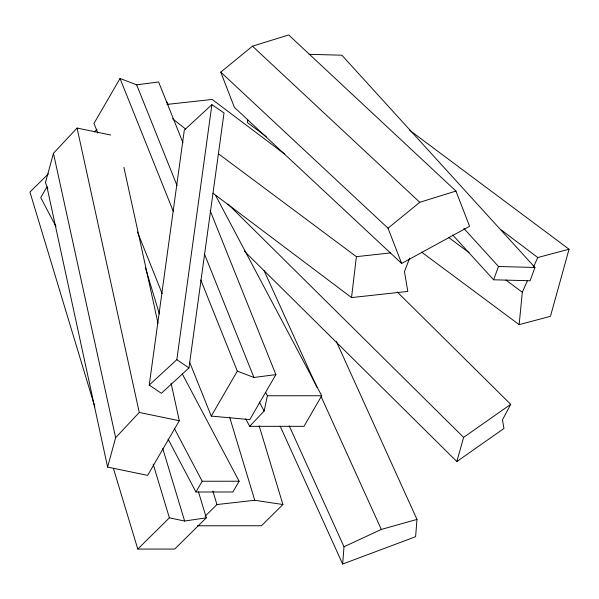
<?xml version="1.0" encoding="UTF-8"?>
<svg xmlns="http://www.w3.org/2000/svg" width="599" height="599" viewBox="0 0 599 599"><rect width="100%" height="100%" fill="white"/><g stroke="black" fill="none" stroke-linecap="round" stroke-linejoin="round"><path stroke-width="0.9" d="M336.376 341.535L416.979 519.43L415.609 536.704L342.643 564.041L344.006 546.76L289.25 425.896M247.746 119.867L247.477 122.638L266.233 136.594M409.671 130.275L569.05 249.229L550.444 316.332L519.146 324.643L522.313 292.252L527.592 280.399M409.701 258.087L404.46 271.602L407.799 291.413L351.538 297.583L356.39 256.657L218.35 153.718M149.241 385.067L184.32 130.065L211.896 104.675L224.026 112.904L188.955 367.913L161.371 393.303L149.241 385.067L176.825 359.677L211.896 104.675M245.747 418.896L249.671 426.338L264.107 411.034L267.394 395.759L265.649 392.45M110.748 135.03L77.069 128.059L53.446 153.299L45.412 182.695L47.838 188.49M171.134 383.367L179.303 420.738L147.646 475.374L107.603 467.085L115.637 437.689L53.446 153.299M244.399 251.206L456.842 461.552L463.604 437.39L510.715 404.332L397.189 291.923M309.129 54.329L341.864 55.205L534.959 267.468L530.1 280.766L493.628 279.793L498.488 266.495L463.888 228.466M533.612 266.854L537.76 257.54L569.05 249.229M510.715 404.332L502.501 419.809L503.954 428.495L456.842 461.552M182.95 142.749L158.593 81.966L136.662 84.826L120.04 78.476L93.976 123.454L97.802 133.008M210.099 210.489L275.877 374.615L249.813 419.592L211.26 416.103L237.324 371.125L200.777 279.943M182.201 373.731L239.113 481.229L232.884 491.989L195.955 492.004L202.185 481.244L174.316 428.39M215.535 195.319L321.708 395.744L303.993 426.323L249.671 426.338M115.637 437.689L139.26 412.449L77.069 128.059M94.455 131.937L96.963 129.279M48.392 173.83L29.95 192.054L94.807 406.803M113.458 468.545L137.777 549.073L169.39 517.836L184.634 521.033L206.318 517.828L198.479 491.876M205.217 516.128L216.943 504.545L254.74 500.277L282.923 504.53L259.135 425.784M206.318 517.828L174.706 549.066L137.777 549.073M282.923 504.53L261.426 525.765L197.303 525.78M220.746 72.12L252.486 46.19L288.673 34.959L455.944 191.059L469.586 226.295L401.659 263.455L234.389 107.356L220.746 72.12L388.017 228.212L401.659 263.455M388.017 228.212L419.757 202.29L455.944 191.059M344.006 546.76L381.316 529.426L416.979 519.43M237.324 371.125L253.946 377.475L275.877 374.615M166.971 104.413L212.166 99.456L284.465 153.921M356.39 256.657L390.518 252.913M267.394 395.759L321.708 395.744M202.185 481.244L239.113 481.229M498.488 266.495L534.959 267.468M139.26 412.449L179.303 420.738M176.825 359.677L188.955 367.913M448.771 237.571L469.032 252.636M505.803 279.973L522.313 292.252M421.584 252.097L519.146 324.643M212.907 193.155L351.538 297.583M501.251 229.934L537.76 257.54M172.549 118.737L185.578 129.002M252.486 46.19L419.757 202.29M227.927 204.034L463.604 437.39M452.724 234.98L493.628 279.793M259.307 401.936L264.107 411.034M55.992 226.542L40.732 197.603L46.969 186.843L107.603 467.085M168.049 439.074L195.955 492.004M166.492 101.343L168.199 104.645M264.084 270.673L316.916 387.283M321.154 396.643L381.316 529.426M280.167 426.151L342.643 564.041M136.662 84.826L177.034 185.563M204.529 254.163L253.946 377.475M120.04 78.476L173.283 211.335M137.478 232L162.187 293.66M189.681 362.26L211.26 416.103M229.604 417.061L254.74 500.277M145.325 267.424L159.379 313.951M212.885 491.12L216.943 504.545M162.748 448.554L184.634 521.033M153.179 464.15L169.39 517.836M123.896 167.338L157.979 323.205"/></g></svg>
